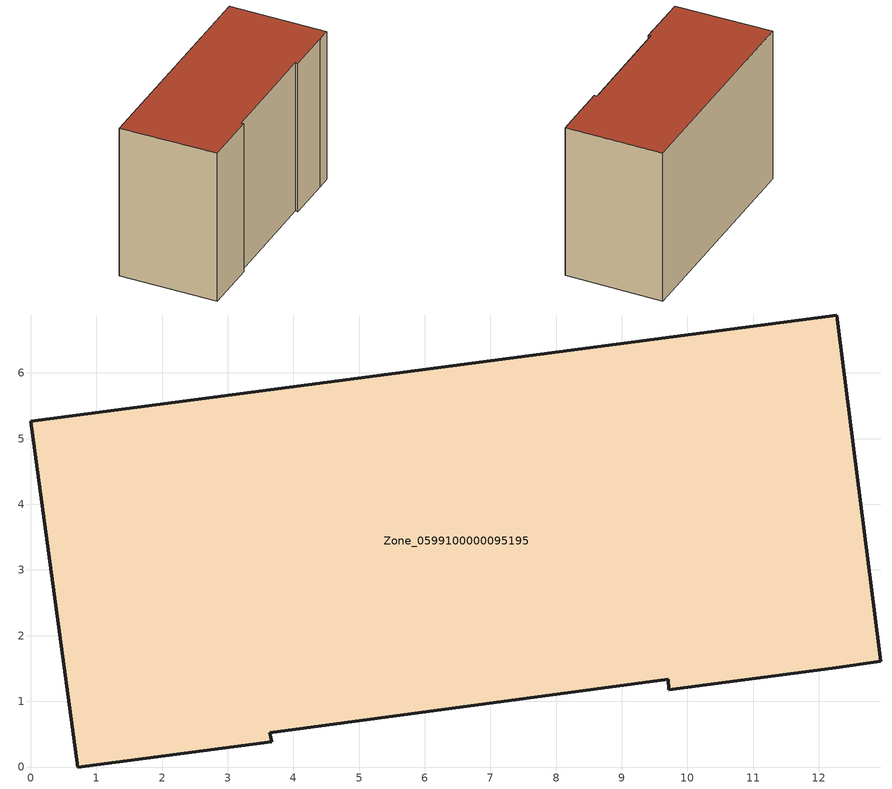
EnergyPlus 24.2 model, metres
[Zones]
Zone_0599100000095195
 floor ground (C_G): 12.94,1.61 12.2,1.5 9.71,1.18 9.71,1.33 3.64,0.52 3.67,0.39 0.72,0 0,5.26 12.27,6.88 z0
 wall outside (C_F): 3.64,0.52 9.71,1.33 9.71,1.18 12.2,1.5 12.94,1.61 12.27,6.88 0,5.26 0.72,0 3.67,0.39 3.64,0.52 z0:8.58
 roof outside (C_R): 3.67,0.39 3.64,0.52 9.71,1.33 9.71,1.18 12.2,1.5 12.94,1.61 12.27,6.88 0,5.26 0.72,0 z8.58
[BUILDING]
Pand.0599100000095195: North Axis=0; Terrain=City; Loads Convergence Tolerance Value=0.04; Temperature Convergence Tolerance Value=0.4; Solar Distribution=FullExterior; Maximum Number of Warmup Days=25; Minimum Number of Warmup Days=1
[Site:Location]
Rotterdam.The.Hague.AP_ZH_NLD Design_Conditions: Latitude=51.96; Longitude=4.45; Time Zone=1; Elevation=-4.5
[SITE:GROUNDTEMPERATURE:BUILDINGSURFACE]
18, 18, 18, 18, 18, 18, 18, 18, 18, 18, 18, 18
[MATERIAL] Thermal Absorptance=0.9; Solar Absorptance=0.7; Visible Absorptance=0.7
Name | Roughness | Thickness | Conductivity | Density | Specific Heat
G.TC.1992-2005 | MediumSmooth | 0.15 | 0.06 | 540 | 1210
F.TC.1992-2005 | Rough | 0.3 | 0.12 | 1920 | 840
R.TC.1992-2005 | MediumRough | 0.2 | 0.08 | 1500 | 1000
[CONSTRUCTION]
C_G: G.TC.1992-2005
C_F: F.TC.1992-2005
C_R: R.TC.1992-2005
[ZONE]
Zone_0599100000095195: Type=1; Multiplier=1; Ceiling Height=Autocalculate; Volume=Autocalculate; Floor Area=autocalculate; Part of Total Floor Area=Yes
[ZONEINFILTRATION:DESIGNFLOWRATE]
Infil_Zone_0599100000095195: Zone or ZoneList or Space or SpaceList=Zone_0599100000095195; Schedule=AlwaysOn; Design Flow Rate Calculation Method=Flow/Area; Flow Rate per Floor Area=0.0015; Constant Term Coefficient=1; Temperature Term Coefficient=0; Velocity Term Coefficient=0; Velocity Squared Term Coefficient=0
[HVACTEMPLATE:ZONE:IDEALLOADSAIRSYSTEM]
Zone_0599100000095195: Maximum Heating Supply Air Temperature=50; Minimum Cooling Supply Air Temperature=13; Maximum Heating Supply Air Humidity Ratio=0.0156; Minimum Cooling Supply Air Humidity Ratio=0.0077; Heating Limit=NoLimit; Cooling Limit=NoLimit; Dehumidification Control Type=ConstantSensibleHeatRatio; Cooling Sensible Heat Ratio=0.7; Dehumidification Setpoint=60; Humidification Control Type=None; Humidification Setpoint=30; Outdoor Air Method=None; Outdoor Air Flow Rate per Person=0.00944; Outdoor Air Flow Rate per Zone Floor Area=0; Outdoor Air Flow Rate per Zone=0; Demand Controlled Ventilation Type=None; Outdoor Air Economizer Type=NoEconomizer; Heat Recovery Type=None; Sensible Heat Recovery Effectiveness=0.7; Latent Heat Recovery Effectiveness=0.65
[ZONECONTROL:THERMOSTAT]
ThermostatControl_Zone_0599100000095195: Zone or ZoneList=Zone_0599100000095195; Control Type Schedule=DualSetpointControlType; Control 1=Thermostat_Zone_0599100000095195; Temperature Difference Between Cutout And Setpoint=0
[THERMOSTATSETPOINT:DUALSETPOINT]
Thermostat_Zone_0599100000095195: Heating Setpoint Temperature Schedule=HeatingSetpoint_Zone_0599100000095195; Cooling Setpoint Temperature Schedule=CoolingSetpoint_Zone_0599100000095195
[SCHEDULE:COMPACT]
HeatingSetpoint_Zone_0599100000095195: Through: 12/31, For: AllDays, Until: 24:00, 21
CoolingSetpoint_Zone_0599100000095195: Through: 12/31, For: AllDays, Until: 24:00, 24
DualSetpointControlType: Through: 12/31, For: AllDays, Until: 24:00, 4
AlwaysOn: Through: 12/31, For: AllDays, Until: 24:00, 1
